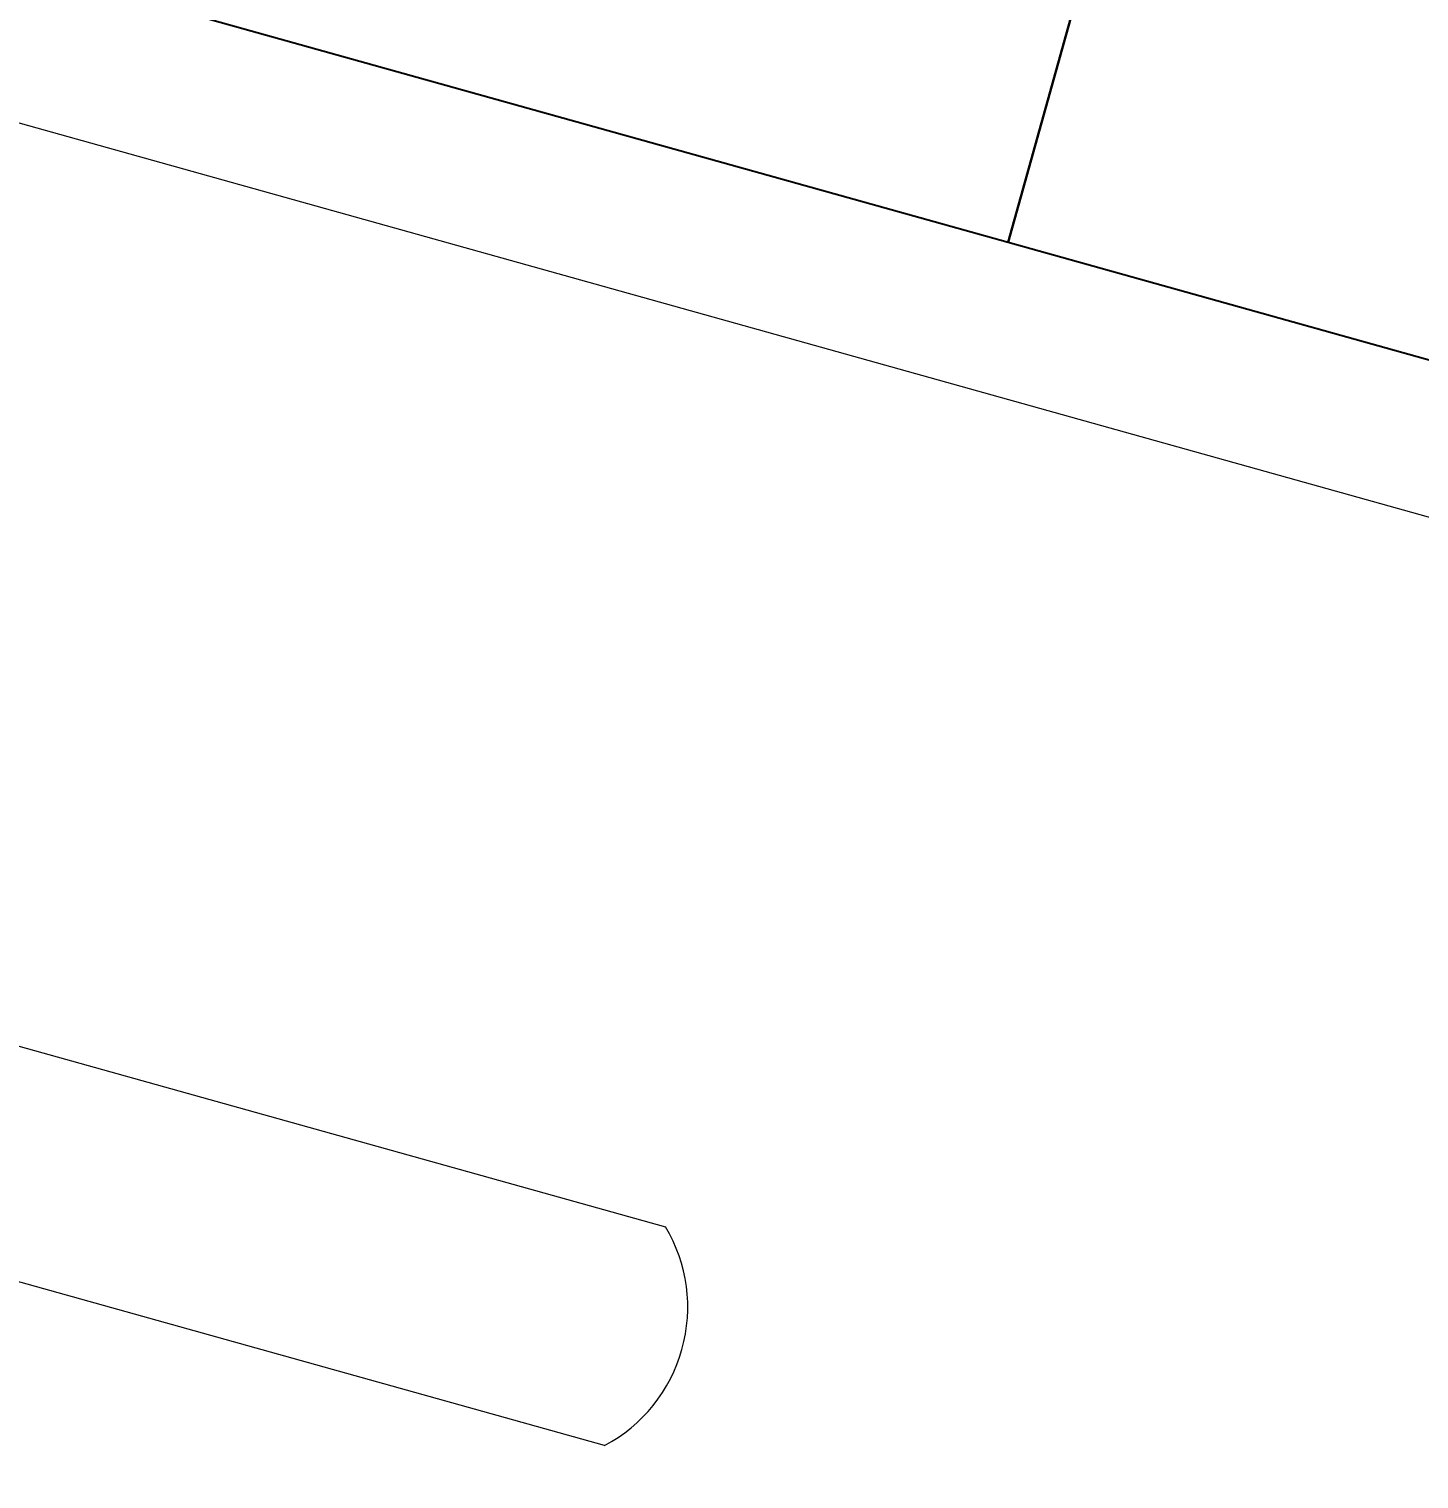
# Model space of a CAD drawing. Header units: millimetres. Extents: x 474016 to 477875, y 2288607 to 2292200.
# Drawn here: x 474293.36 to 474311.72, y 2288978.49 to 2288997.65 of the extents above; entities that cross this region are included whole.
import ezdxf
from ezdxf.enums import TextEntityAlignment as Align

# ---------------------------------------------------------------- set-up
doc = ezdxf.new("R2010")
doc.units = ezdxf.units.MM
doc.header["$LTSCALE"] = 50
for name, color, linetype, lineweight in [('BANQUETA', 251, 'Continuous', 5), ('JARDINES', 98, 'Continuous', 13), ('vialidad', 5, 'Continuous', 13)]:
    doc.layers.add(name, color=color, linetype=linetype, lineweight=lineweight)
doc.layers.add('CVL_LOTIF', color=1, linetype='Continuous')
doc.styles.get("Standard").update_dxf_attribs({"font": 'arial.ttf'})

msp = doc.modelspace()

# ---------------------------------------------------------------- linework, layer by layer
at = {"layer": 'BANQUETA', "linetype": 'ByBlock'}
msp.add_lwpolyline([(474418.095, 2288963.593), (474480.535, 2289187.078, 0.414214), (474479.147, 2289189.542), (474273.83, 2289246.906, 0.427008), (474271.344, 2289245.434), (474218.629, 2289019.232, 0.401534), (474220.038, 2289016.852), (474415.631, 2288962.205, 0.414214)], format="xyb", close=True, dxfattribs=at)
at = {"layer": 'CVL_LOTIF'}
for points in [[(474313.021, 2289018.908), (474300.982, 2289022.271), (474294.255, 2288998.193), (474306.294, 2288994.83)], [(474325.06, 2289015.544), (474313.021, 2289018.908), (474306.294, 2288994.83), (474318.333, 2288991.466)]]:
    msp.add_lwpolyline(points, close=True, dxfattribs=at)
at = {"layer": 'JARDINES'}
for points in [[(474300.961, 2288978.931), (474216.938, 2289002.407, -0.386646), (474217.745, 2289005.296), (474301.768, 2288981.82)], [(474300.961, 2288978.931, 0.429159), (474301.768, 2288981.82)]]:
    msp.add_lwpolyline(points, format="xyb", dxfattribs=at)

# ---------------------------------------------------------------- texts
at = {"layer": 'vialidad', "color": 5, "lineweight": 13, "width": 0.75}
msp.add_text('SENDERO RAMON', height=6, rotation=342.1812, dxfattribs=at).set_placement((474306.583, 2288969.62), align=Align.MIDDLE)

doc.saveas('drawing.dxf')
